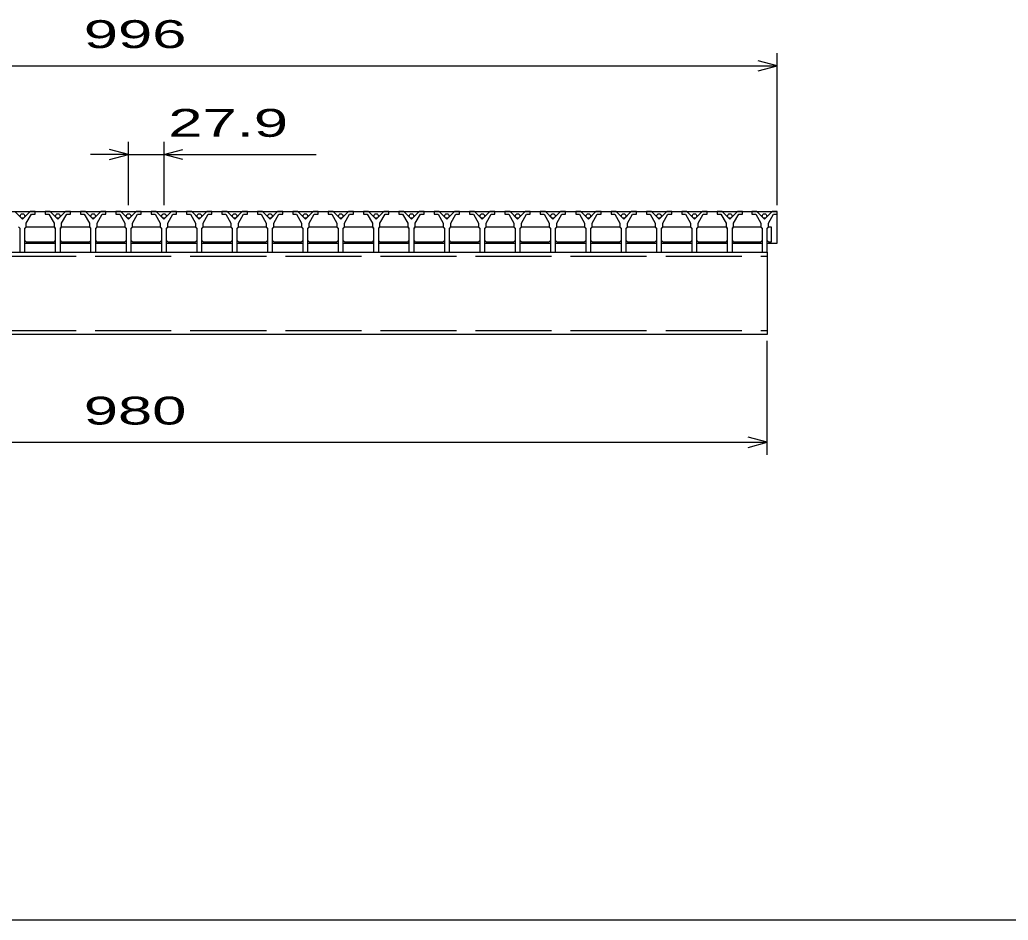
# Model space of a CAD drawing. Units: millimetres, scale not verified. Extents: x -1820 to 1724, y -1285 to 1059.
# Drawn here: x -1028 to -248, y -1141 to -431 of the extents above; entities that cross this region are included whole.
import ezdxf
from ezdxf.enums import TextEntityAlignment as Align

# ---------------------------------------------------------------- set-up
doc = ezdxf.new("R2010")
doc.units = ezdxf.units.MM
doc.header["$LTSCALE"] = 10
doc.linetypes.add('DASHED', pattern=[7.5, 6, -1.5])
for name, color, linetype, lineweight in [('0_2', 150, 'Continuous', 25), ('16', 3, 'Continuous', 25), ('22', 2, 'Continuous', 25)]:
    doc.layers.add(name, color=color, linetype=linetype, lineweight=lineweight)
doc.styles.add('ベクトル', font='')
doc.styles.get('ベクトル').set_extended_font_data('ベクトル')

msp = doc.modelspace()

# ---------------------------------------------------------------- linework, layer by layer
at = {"layer": '0_2'}
msp.add_line((1724, -1141), (-1736, -1141), dxfattribs=at)
at = {"layer": '16'}
for p, q in [((-1426, -582), (-430, -582)), ((-1025.4, -588), (-1031.4, -582)), ((-1019.4, -582), (-1025.4, -588)), ((-1022.4, -591), (-1018.4, -584)), ((-1015.4, -582), (-1019.4, -582)), ((-1018.4, -584), (-1015.4, -584)), ((-1015.4, -584), (-1015.4, -582)), ((-1007.5, -582), (-1007.5, -584)), ((-1003.5, -582), (-1007.5, -582)), ((-1007.5, -584), (-1004.5, -584)), ((-1004.5, -584), (-1000.5, -591)), ((-997.5, -588), (-1003.5, -582)), ((-991.5, -582), (-997.5, -588)), ((-994.5, -591), (-990.5, -584)), ((-987.5, -582), (-991.5, -582)), ((-990.5, -584), (-987.5, -584)), ((-987.5, -584), (-987.5, -582)), ((-979.6, -582), (-979.6, -584)), ((-975.6, -582), (-979.6, -582)), ((-979.6, -584), (-976.6, -584)), ((-976.6, -584), (-972.6, -591)), ((-969.6, -588), (-975.6, -582)), ((-963.6, -582), (-969.6, -588)), ((-966.6, -591), (-962.6, -584)), ((-959.6, -582), (-963.6, -582)), ((-962.6, -584), (-959.6, -584)), ((-959.6, -584), (-959.6, -582)), ((-951.7, -582), (-951.7, -584)), ((-947.7, -582), (-951.7, -582)), ((-951.7, -584), (-948.7, -584)), ((-948.7, -584), (-944.7, -591)), ((-941.7, -588), (-947.7, -582)), ((-935.7, -582), (-941.7, -588)), ((-938.7, -591), (-934.7, -584)), ((-931.7, -582), (-935.7, -582)), ((-934.7, -584), (-931.7, -584)), ((-931.7, -584), (-931.7, -582)), ((-923.8, -582), (-923.8, -584)), ((-919.8, -582), (-923.8, -582)), ((-923.8, -584), (-920.8, -584)), ((-920.8, -584), (-916.8, -591)), ((-913.8, -588), (-919.8, -582)), ((-907.8, -582), (-913.8, -588)), ((-910.8, -591), (-906.8, -584)), ((-903.8, -582), (-907.8, -582)), ((-906.8, -584), (-903.8, -584)), ((-903.8, -584), (-903.8, -582)), ((-895.9, -582), (-895.9, -584)), ((-891.9, -582), (-895.9, -582)), ((-895.9, -584), (-892.9, -584)), ((-892.9, -584), (-888.9, -591)), ((-885.9, -588), (-891.9, -582)), ((-879.9, -582), (-885.9, -588)), ((-882.9, -591), (-878.9, -584)), ((-875.9, -582), (-879.9, -582)), ((-878.9, -584), (-875.9, -584)), ((-875.9, -584), (-875.9, -582)), ((-868, -582), (-868, -584)), ((-864, -582), (-868, -582)), ((-868, -584), (-865, -584)), ((-865, -584), (-861, -591)), ((-858, -588), (-864, -582)), ((-852, -582), (-858, -588)), ((-855, -591), (-851, -584)), ((-848, -582), (-852, -582)), ((-851, -584), (-848, -584)), ((-848, -584), (-848, -582)), ((-840.1, -582), (-840.1, -584)), ((-836.1, -582), (-840.1, -582)), ((-840.1, -584), (-837.1, -584)), ((-837.1, -584), (-833.1, -591)), ((-830.1, -588), (-836.1, -582)), ((-824.1, -582), (-830.1, -588)), ((-827.1, -591), (-823.1, -584)), ((-820.1, -582), (-824.1, -582)), ((-823.1, -584), (-820.1, -584)), ((-820.1, -584), (-820.1, -582)), ((-812.2, -582), (-812.2, -584)), ((-808.2, -582), (-812.2, -582)), ((-812.2, -584), (-809.2, -584)), ((-809.2, -584), (-805.2, -591)), ((-802.2, -588), (-808.2, -582)), ((-796.2, -582), (-802.2, -588)), ((-799.2, -591), (-795.2, -584)), ((-792.2, -582), (-796.2, -582)), ((-795.2, -584), (-792.2, -584)), ((-792.2, -584), (-792.2, -582)), ((-784.3, -582), (-784.3, -584)), ((-780.3, -582), (-784.3, -582)), ((-784.3, -584), (-781.3, -584)), ((-781.3, -584), (-777.3, -591)), ((-774.3, -588), (-780.3, -582)), ((-768.3, -582), (-774.3, -588)), ((-771.3, -591), (-767.3, -584)), ((-764.3, -582), (-768.3, -582)), ((-767.3, -584), (-764.3, -584)), ((-764.3, -584), (-764.3, -582)), ((-756.4, -582), (-756.4, -584)), ((-752.4, -582), (-756.4, -582)), ((-756.4, -584), (-753.4, -584)), ((-753.4, -584), (-749.4, -591)), ((-746.4, -588), (-752.4, -582)), ((-740.4, -582), (-746.4, -588)), ((-743.4, -591), (-739.4, -584)), ((-736.4, -582), (-740.4, -582)), ((-739.4, -584), (-736.4, -584)), ((-736.4, -584), (-736.4, -582)), ((-728.5, -582), (-728.5, -584)), ((-724.5, -582), (-728.5, -582)), ((-728.5, -584), (-725.5, -584)), ((-725.5, -584), (-721.5, -591)), ((-718.5, -588), (-724.5, -582)), ((-712.5, -582), (-718.5, -588)), ((-715.5, -591), (-711.5, -584)), ((-708.5, -582), (-712.5, -582)), ((-711.5, -584), (-708.5, -584)), ((-708.5, -584), (-708.5, -582)), ((-700.6, -582), (-700.6, -584)), ((-696.6, -582), (-700.6, -582)), ((-700.6, -584), (-697.6, -584)), ((-697.6, -584), (-693.6, -591)), ((-690.6, -588), (-696.6, -582)), ((-684.6, -582), (-690.6, -588)), ((-687.6, -591), (-683.6, -584)), ((-680.6, -582), (-684.6, -582)), ((-683.6, -584), (-680.6, -584)), ((-680.6, -584), (-680.6, -582)), ((-672.7, -582), (-672.7, -584)), ((-668.7, -582), (-672.7, -582)), ((-672.7, -584), (-669.7, -584)), ((-669.7, -584), (-665.7, -591)), ((-662.7, -588), (-668.7, -582)), ((-656.7, -582), (-662.7, -588)), ((-659.7, -591), (-655.7, -584)), ((-652.7, -582), (-656.7, -582)), ((-655.7, -584), (-652.7, -584)), ((-652.7, -584), (-652.7, -582)), ((-644.8, -582), (-644.8, -584)), ((-640.8, -582), (-644.8, -582)), ((-644.8, -584), (-641.8, -584)), ((-641.8, -584), (-637.8, -591)), ((-634.8, -588), (-640.8, -582)), ((-628.8, -582), (-634.8, -588)), ((-631.8, -591), (-627.8, -584)), ((-624.8, -582), (-628.8, -582)), ((-627.8, -584), (-624.8, -584)), ((-624.8, -584), (-624.8, -582)), ((-616.9, -582), (-616.9, -584)), ((-612.9, -582), (-616.9, -582)), ((-616.9, -584), (-613.9, -584)), ((-613.9, -584), (-609.9, -591)), ((-606.9, -588), (-612.9, -582)), ((-600.9, -582), (-606.9, -588)), ((-603.9, -591), (-599.9, -584)), ((-596.9, -582), (-600.9, -582)), ((-599.9, -584), (-596.9, -584)), ((-596.9, -584), (-596.9, -582)), ((-589, -582), (-589, -584)), ((-585, -582), (-589, -582)), ((-589, -584), (-586, -584)), ((-586, -584), (-582, -591)), ((-579, -588), (-585, -582)), ((-573, -582), (-579, -588)), ((-576, -591), (-572, -584)), ((-569, -582), (-573, -582)), ((-572, -584), (-569, -584)), ((-569, -584), (-569, -582)), ((-561.1, -582), (-561.1, -584)), ((-557.1, -582), (-561.1, -582)), ((-561.1, -584), (-558.1, -584)), ((-558.1, -584), (-554.1, -591)), ((-551.1, -588), (-557.1, -582)), ((-545.1, -582), (-551.1, -588)), ((-548.1, -591), (-544.1, -584)), ((-541.1, -582), (-545.1, -582)), ((-544.1, -584), (-541.1, -584)), ((-541.1, -584), (-541.1, -582)), ((-533.2, -582), (-533.2, -584)), ((-529.2, -582), (-533.2, -582)), ((-533.2, -584), (-530.2, -584)), ((-530.2, -584), (-526.2, -591)), ((-523.2, -588), (-529.2, -582)), ((-517.2, -582), (-523.2, -588)), ((-520.2, -591), (-516.2, -584)), ((-513.2, -582), (-517.2, -582)), ((-516.2, -584), (-513.2, -584)), ((-513.2, -584), (-513.2, -582)), ((-505.3, -582), (-505.3, -584)), ((-501.3, -582), (-505.3, -582)), ((-505.3, -584), (-502.3, -584)), ((-502.3, -584), (-498.3, -591)), ((-495.3, -588), (-501.3, -582)), ((-489.3, -582), (-495.3, -588)), ((-492.3, -591), (-488.3, -584)), ((-485.3, -582), (-489.3, -582)), ((-488.3, -584), (-485.3, -584)), ((-485.3, -584), (-485.3, -582)), ((-477.4, -582), (-477.4, -584)), ((-473.4, -582), (-477.4, -582)), ((-477.4, -584), (-474.4, -584)), ((-474.4, -584), (-470.4, -591)), ((-467.4, -588), (-473.4, -582)), ((-461.4, -582), (-467.4, -588)), ((-464.4, -591), (-460.4, -584)), ((-457.4, -582), (-461.4, -582)), ((-460.4, -584), (-457.4, -584)), ((-457.4, -584), (-457.4, -582)), ((-450, -582), (-450, -584)), ((-446, -582), (-450, -582)), ((-450, -584), (-447, -584)), ((-447, -584), (-443, -591)), ((-440, -588), (-446, -582)), ((-434, -582), (-440, -588)), ((-437, -591), (-433, -584)), ((-430, -582), (-434, -582)), ((-433, -584), (-430, -584)), ((-430, -584), (-430, -582)), ((-430, -607), (-430, -582)), ((-1022.4, -594), (-1022.4, -591)), ((-1000.5, -591), (-1000.5, -594)), ((-994.5, -594), (-994.5, -591)), ((-972.6, -591), (-972.6, -594)), ((-966.6, -594), (-966.6, -591)), ((-944.7, -591), (-944.7, -594)), ((-938.7, -594), (-938.7, -591)), ((-916.8, -591), (-916.8, -594)), ((-910.8, -594), (-910.8, -591)), ((-888.9, -591), (-888.9, -594)), ((-882.9, -594), (-882.9, -591)), ((-861, -591), (-861, -594)), ((-855, -594), (-855, -591)), ((-833.1, -591), (-833.1, -594)), ((-827.1, -594), (-827.1, -591)), ((-805.2, -591), (-805.2, -594)), ((-799.2, -594), (-799.2, -591)), ((-777.3, -591), (-777.3, -594)), ((-771.3, -594), (-771.3, -591)), ((-749.4, -591), (-749.4, -594)), ((-743.4, -594), (-743.4, -591)), ((-721.5, -591), (-721.5, -594)), ((-715.5, -594), (-715.5, -591)), ((-693.6, -591), (-693.6, -594)), ((-687.6, -594), (-687.6, -591)), ((-665.7, -591), (-665.7, -594)), ((-659.7, -594), (-659.7, -591)), ((-637.8, -591), (-637.8, -594)), ((-631.8, -594), (-631.8, -591)), ((-609.9, -591), (-609.9, -594)), ((-603.9, -594), (-603.9, -591)), ((-582, -591), (-582, -594)), ((-576, -594), (-576, -591)), ((-554.1, -591), (-554.1, -594)), ((-548.1, -594), (-548.1, -591)), ((-526.2, -591), (-526.2, -594)), ((-520.2, -594), (-520.2, -591)), ((-498.3, -591), (-498.3, -594)), ((-492.3, -594), (-492.3, -591)), ((-470.4, -591), (-470.4, -594)), ((-464.4, -594), (-464.4, -591)), ((-443, -591), (-443, -594)), ((-437, -594), (-437, -591)), ((-1028.4, -594), (-1027.4, -595)), ((-1027.4, -595), (-1027.4, -614)), ((-1023.4, -595), (-1022.4, -594)), ((-1023.4, -614), (-1023.4, -595)), ((-1023.15, -595), (-1022.15, -594)), ((-1022.15, -594), (-1000.75, -594)), ((-1000.75, -594), (-999.75, -595)), ((-1000.5, -594), (-999.5, -595)), ((-999.5, -595), (-999.5, -614)), ((-995.5, -595), (-994.5, -594)), ((-995.5, -614), (-995.5, -595)), ((-995.25, -595), (-994.25, -594)), ((-994.25, -594), (-972.85, -594)), ((-972.85, -594), (-971.85, -595)), ((-972.6, -594), (-971.6, -595)), ((-971.6, -595), (-971.6, -614)), ((-967.6, -595), (-966.6, -594)), ((-967.6, -614), (-967.6, -595)), ((-967.35, -595), (-966.35, -594)), ((-966.35, -594), (-944.95, -594)), ((-944.95, -594), (-943.95, -595)), ((-944.7, -594), (-943.7, -595)), ((-943.7, -595), (-943.7, -614)), ((-939.7, -595), (-938.7, -594)), ((-939.7, -614), (-939.7, -595)), ((-939.45, -595), (-938.45, -594)), ((-938.45, -594), (-917.05, -594)), ((-917.05, -594), (-916.05, -595)), ((-916.8, -594), (-915.8, -595)), ((-915.8, -595), (-915.8, -614)), ((-911.8, -595), (-910.8, -594)), ((-911.8, -614), (-911.8, -595)), ((-911.55, -595), (-910.55, -594)), ((-910.55, -594), (-889.15, -594)), ((-889.15, -594), (-888.15, -595)), ((-888.9, -594), (-887.9, -595)), ((-887.9, -595), (-887.9, -614)), ((-883.9, -595), (-882.9, -594)), ((-883.9, -614), (-883.9, -595)), ((-883.65, -595), (-882.65, -594)), ((-882.65, -594), (-861.25, -594)), ((-861.25, -594), (-860.25, -595)), ((-861, -594), (-860, -595)), ((-860, -595), (-860, -614)), ((-856, -595), (-855, -594)), ((-856, -614), (-856, -595)), ((-855.75, -595), (-854.75, -594)), ((-854.75, -594), (-833.35, -594)), ((-833.35, -594), (-832.35, -595)), ((-833.1, -594), (-832.1, -595)), ((-832.1, -595), (-832.1, -614)), ((-828.1, -595), (-827.1, -594)), ((-828.1, -614), (-828.1, -595)), ((-827.85, -595), (-826.85, -594)), ((-826.85, -594), (-805.45, -594)), ((-805.45, -594), (-804.45, -595)), ((-805.2, -594), (-804.2, -595)), ((-804.2, -595), (-804.2, -614)), ((-800.2, -595), (-799.2, -594)), ((-800.2, -614), (-800.2, -595)), ((-799.95, -595), (-798.95, -594)), ((-798.95, -594), (-777.55, -594)), ((-777.55, -594), (-776.55, -595)), ((-777.3, -594), (-776.3, -595)), ((-776.3, -595), (-776.3, -614)), ((-772.3, -595), (-771.3, -594)), ((-772.3, -614), (-772.3, -595)), ((-772.05, -595), (-771.05, -594)), ((-771.05, -594), (-749.65, -594)), ((-749.65, -594), (-748.65, -595)), ((-749.4, -594), (-748.4, -595)), ((-748.4, -595), (-748.4, -614)), ((-744.4, -595), (-743.4, -594)), ((-744.4, -614), (-744.4, -595)), ((-744.15, -595), (-743.15, -594)), ((-743.15, -594), (-721.75, -594)), ((-721.75, -594), (-720.75, -595)), ((-721.5, -594), (-720.5, -595)), ((-720.5, -595), (-720.5, -614)), ((-716.5, -595), (-715.5, -594)), ((-716.5, -614), (-716.5, -595)), ((-716.25, -595), (-715.25, -594)), ((-715.25, -594), (-693.85, -594)), ((-693.85, -594), (-692.85, -595)), ((-693.6, -594), (-692.6, -595)), ((-692.6, -595), (-692.6, -614)), ((-688.6, -595), (-687.6, -594)), ((-688.6, -614), (-688.6, -595)), ((-688.35, -595), (-687.35, -594)), ((-687.35, -594), (-665.95, -594)), ((-665.95, -594), (-664.95, -595)), ((-665.7, -594), (-664.7, -595)), ((-664.7, -595), (-664.7, -614)), ((-660.7, -595), (-659.7, -594)), ((-660.7, -614), (-660.7, -595)), ((-660.45, -595), (-659.45, -594)), ((-659.45, -594), (-638.05, -594)), ((-638.05, -594), (-637.05, -595)), ((-637.8, -594), (-636.8, -595)), ((-636.8, -595), (-636.8, -614)), ((-632.8, -595), (-631.8, -594)), ((-632.8, -614), (-632.8, -595)), ((-632.55, -595), (-631.55, -594)), ((-631.55, -594), (-610.15, -594)), ((-610.15, -594), (-609.15, -595)), ((-609.9, -594), (-608.9, -595)), ((-608.9, -595), (-608.9, -614)), ((-604.9, -595), (-603.9, -594)), ((-604.9, -614), (-604.9, -595)), ((-604.65, -595), (-603.65, -594)), ((-603.65, -594), (-582.25, -594)), ((-582.25, -594), (-581.25, -595)), ((-582, -594), (-581, -595)), ((-581, -595), (-581, -614)), ((-577, -595), (-576, -594)), ((-577, -614), (-577, -595)), ((-576.75, -595), (-575.75, -594)), ((-575.75, -594), (-554.35, -594)), ((-554.35, -594), (-553.35, -595)), ((-554.1, -594), (-553.1, -595)), ((-553.1, -595), (-553.1, -614)), ((-549.1, -595), (-548.1, -594)), ((-549.1, -614), (-549.1, -595)), ((-548.85, -595), (-547.85, -594)), ((-547.85, -594), (-526.45, -594)), ((-526.45, -594), (-525.45, -595)), ((-526.2, -594), (-525.2, -595)), ((-525.2, -595), (-525.2, -614)), ((-521.2, -595), (-520.2, -594)), ((-521.2, -614), (-521.2, -595)), ((-520.95, -595), (-519.95, -594)), ((-519.95, -594), (-498.55, -594)), ((-498.55, -594), (-497.55, -595)), ((-498.3, -594), (-497.3, -595)), ((-497.3, -595), (-497.3, -614)), ((-493.3, -595), (-492.3, -594)), ((-493.3, -614), (-493.3, -595)), ((-493.05, -595), (-492.05, -594)), ((-492.05, -594), (-470.65, -594)), ((-470.65, -594), (-469.65, -595)), ((-470.4, -594), (-469.4, -595)), ((-469.4, -595), (-469.4, -614)), ((-465.4, -595), (-464.4, -594)), ((-465.4, -614), (-465.4, -595)), ((-465.15, -595), (-464.15, -594)), ((-464.15, -594), (-443.25, -594)), ((-443.25, -594), (-442.25, -595)), ((-443, -594), (-442, -595)), ((-442, -595), (-442, -614)), ((-438, -595), (-437, -594)), ((-438, -614), (-438, -595)), ((-437.75, -595), (-436.75, -594)), ((-436.75, -594), (-434.75, -594)), ((-434.75, -594), (-434.75, -606)), ((-1022.15, -606), (-1023.15, -605)), ((-1023.15, -607), (-999.75, -607)), ((-1000.75, -606), (-1022.15, -606)), ((-999.75, -605), (-1000.75, -606)), ((-994.25, -606), (-995.25, -605)), ((-995.25, -607), (-971.85, -607)), ((-972.85, -606), (-994.25, -606)), ((-971.85, -605), (-972.85, -606)), ((-966.35, -606), (-967.35, -605)), ((-967.35, -607), (-943.95, -607)), ((-944.95, -606), (-966.35, -606)), ((-943.95, -605), (-944.95, -606)), ((-938.45, -606), (-939.45, -605)), ((-939.45, -607), (-916.05, -607)), ((-917.05, -606), (-938.45, -606)), ((-916.05, -605), (-917.05, -606)), ((-910.55, -606), (-911.55, -605)), ((-911.55, -607), (-888.15, -607)), ((-889.15, -606), (-910.55, -606)), ((-888.15, -605), (-889.15, -606)), ((-882.65, -606), (-883.65, -605)), ((-883.65, -607), (-860.25, -607)), ((-861.25, -606), (-882.65, -606)), ((-860.25, -605), (-861.25, -606)), ((-854.75, -606), (-855.75, -605)), ((-855.75, -607), (-832.35, -607)), ((-833.35, -606), (-854.75, -606)), ((-832.35, -605), (-833.35, -606)), ((-826.85, -606), (-827.85, -605)), ((-827.85, -607), (-804.45, -607)), ((-805.45, -606), (-826.85, -606)), ((-804.45, -605), (-805.45, -606)), ((-798.95, -606), (-799.95, -605)), ((-799.95, -607), (-776.55, -607)), ((-777.55, -606), (-798.95, -606)), ((-776.55, -605), (-777.55, -606)), ((-771.05, -606), (-772.05, -605)), ((-772.05, -607), (-748.65, -607)), ((-749.65, -606), (-771.05, -606)), ((-748.65, -605), (-749.65, -606)), ((-743.15, -606), (-744.15, -605)), ((-744.15, -607), (-720.75, -607)), ((-721.75, -606), (-743.15, -606)), ((-720.75, -605), (-721.75, -606)), ((-715.25, -606), (-716.25, -605)), ((-716.25, -607), (-692.85, -607)), ((-693.85, -606), (-715.25, -606)), ((-692.85, -605), (-693.85, -606)), ((-687.35, -606), (-688.35, -605)), ((-688.35, -607), (-664.95, -607)), ((-665.95, -606), (-687.35, -606)), ((-664.95, -605), (-665.95, -606)), ((-659.45, -606), (-660.45, -605)), ((-660.45, -607), (-637.05, -607)), ((-638.05, -606), (-659.45, -606)), ((-637.05, -605), (-638.05, -606)), ((-631.55, -606), (-632.55, -605)), ((-632.55, -607), (-609.15, -607)), ((-610.15, -606), (-631.55, -606)), ((-609.15, -605), (-610.15, -606)), ((-603.65, -606), (-604.65, -605)), ((-604.65, -607), (-581.25, -607)), ((-582.25, -606), (-603.65, -606)), ((-581.25, -605), (-582.25, -606)), ((-575.75, -606), (-576.75, -605)), ((-576.75, -607), (-553.35, -607)), ((-554.35, -606), (-575.75, -606)), ((-553.35, -605), (-554.35, -606)), ((-547.85, -606), (-548.85, -605)), ((-548.85, -607), (-525.45, -607)), ((-526.45, -606), (-547.85, -606)), ((-525.45, -605), (-526.45, -606)), ((-519.95, -606), (-520.95, -605)), ((-520.95, -607), (-497.55, -607)), ((-498.55, -606), (-519.95, -606)), ((-497.55, -605), (-498.55, -606)), ((-492.05, -606), (-493.05, -605)), ((-493.05, -607), (-469.65, -607)), ((-470.65, -606), (-492.05, -606)), ((-469.65, -605), (-470.65, -606)), ((-464.15, -606), (-465.15, -605)), ((-465.15, -607), (-442.25, -607)), ((-443.25, -606), (-464.15, -606)), ((-442.25, -605), (-443.25, -606)), ((-436.75, -606), (-437.75, -605)), ((-437.75, -607), (-430, -607)), ((-434.75, -606), (-436.75, -606)), ((-1418, -614), (-438, -614)), ((-1027.4, -614), (-1023.4, -614)), ((-999.5, -614), (-995.5, -614)), ((-971.6, -614), (-967.6, -614)), ((-943.7, -614), (-939.7, -614)), ((-915.8, -614), (-911.8, -614)), ((-887.9, -614), (-883.9, -614)), ((-860, -614), (-856, -614)), ((-832.1, -614), (-828.1, -614)), ((-804.2, -614), (-800.2, -614)), ((-776.3, -614), (-772.3, -614)), ((-748.4, -614), (-744.4, -614)), ((-720.5, -614), (-716.5, -614)), ((-692.6, -614), (-688.6, -614)), ((-664.7, -614), (-660.7, -614)), ((-636.8, -614), (-632.8, -614)), ((-608.9, -614), (-604.9, -614)), ((-581, -614), (-577, -614)), ((-553.1, -614), (-549.1, -614)), ((-525.2, -614), (-521.2, -614)), ((-497.3, -614), (-493.3, -614)), ((-469.4, -614), (-465.4, -614)), ((-442, -614), (-438, -614)), ((-438, -614), (-438, -679)), ((-438, -679), (-1418, -679))]:
    msp.add_line(p, q, dxfattribs=at)
at = {"layer": '16', "linetype": 'DASHED'}
for p, q in [((-1418, -617.2), (-438, -617.2)), ((-1418, -675.8), (-438, -675.8))]:
    msp.add_line(p, q, dxfattribs=at)
at = {"layer": '16'}
for centre in [(-1025.4, -585.5), (-997.5, -585.5), (-969.6, -585.5), (-941.7, -585.5), (-913.8, -585.5), (-885.9, -585.5), (-858, -585.5), (-830.1, -585.5), (-802.2, -585.5), (-774.3, -585.5), (-746.4, -585.5), (-718.5, -585.5), (-690.6, -585.5), (-662.7, -585.5), (-634.8, -585.5), (-606.9, -585.5), (-579, -585.5), (-551.1, -585.5), (-523.2, -585.5), (-495.3, -585.5), (-467.4, -585.5), (-440, -585.5)]:
    msp.add_circle(centre, 1.8, dxfattribs=at)
at = {"layer": '22', "color": 4}
for p, q in [((-430, -577), (-430, -457)), ((-1426, -467), (-430, -467)), ((-430, -467), (-445, -463)), ((-445, -471), (-430, -467)), ((-941.7, -577), (-941.7, -527)), ((-913.8, -527), (-913.8, -577)), ((-941.7, -537), (-971.7, -537)), ((-941.7, -537), (-956.7, -533)), ((-956.7, -541), (-941.7, -537)), ((-941.7, -537), (-913.8, -537)), ((-913.8, -537), (-898.8, -533)), ((-898.8, -541), (-913.8, -537)), ((-913.8, -537), (-793.8, -537)), ((-438, -774), (-438, -684)), ((-1418, -764), (-438, -764)), ((-438, -764), (-453, -760)), ((-453, -768), (-438, -764))]:
    msp.add_line(p, q, dxfattribs=at)

# ---------------------------------------------------------------- texts
at = {"layer": '22', "style": 'ベクトル', "width": 1.65}
for s, p in [(' 996 ', (-990.5, -442)), (' 27.9 ', (-923.8, -512)), (' 980 ', (-990.5, -739))]:
    msp.add_text(s, height=21.99, dxfattribs=at).set_placement(p, align=Align.MIDDLE_LEFT)

doc.saveas('drawing.dxf')
